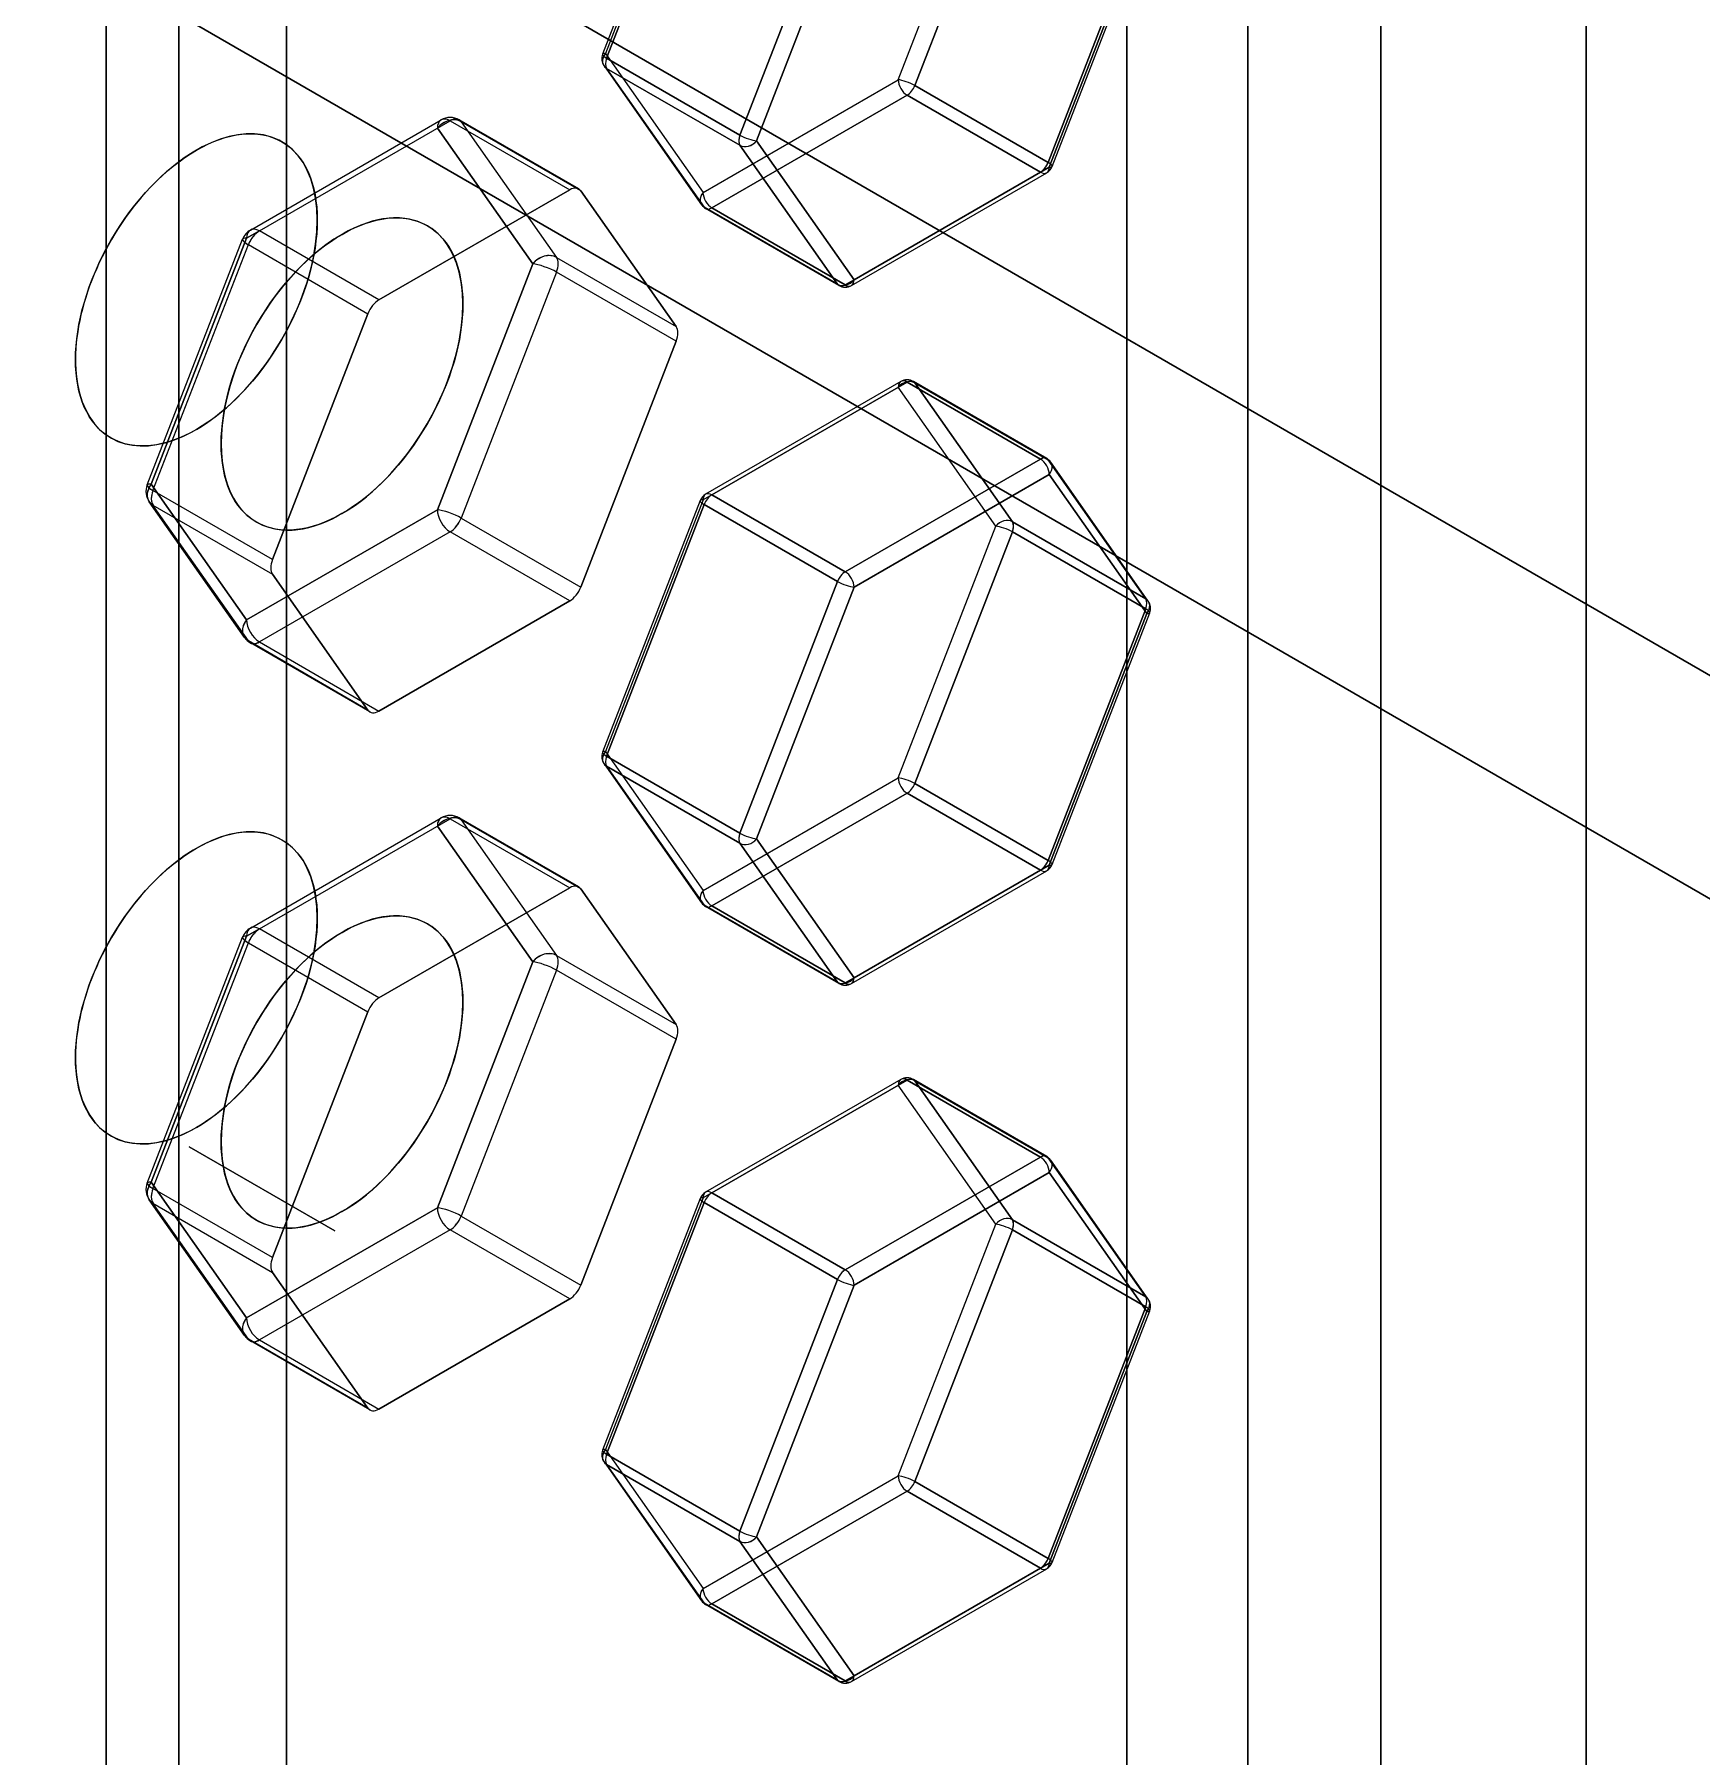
# Model space of a CAD drawing. Header units: inches. Extents: x 21 to 223, y -28 to 151.
# Drawn here: x 66.234 to 70.074, y 114.791 to 118.756 of the extents above; entities that cross this region are included whole.
import ezdxf

# ---------------------------------------------------------------- set-up
doc = ezdxf.new("R2010")
doc.units = ezdxf.units.IN
doc.header["$MEASUREMENT"] = 0

# ---------------------------------------------------------------- blocks, each defined once
blk = doc.blocks.new('A$C5CD4431F')
at = {"color": 0, "linetype": 'Continuous', "lineweight": 0, "extrusion": (1.38778e-16, 0.816497, 0.57735)}
for p, q in [((6.4865, 0.2732), (6.4865, 32.4188)), ((6.4865, 32.4188), (6.4865, 0.2732)), ((5.9018, 13.0511), (5.9018, 20.766)), ((5.9018, 20.766), (5.9018, 13.0511)), ((6.9597, 20.7339), (6.9597, 3.3753)), ((6.9597, 3.3753), (6.9597, 20.7339)), ((6.1802, 20.6053), (6.1802, 12.8936)), ((6.1802, 12.8936), (6.1802, 20.6053)), ((15.729, 11.1706), (1.8095, 19.207)), ((1.8095, 19.207), (15.729, 11.1706)), ((3.9656, 19.2303), (3.9656, 11.5153)), ((3.9656, 11.5153), (3.9656, 19.2303)), ((1.8095, 18.6926), (15.729, 10.6562)), ((15.729, 10.6562), (1.8095, 18.6926)), ((4.9189, 18.0789), (4.694, 17.4995)), ((4.9254, 18.0802), (4.7006, 17.5008)), ((4.9254, 18.0802), (4.7006, 17.5008)), ((4.7033, 17.4906), (4.9281, 18.07)), ((4.9281, 18.07), (4.7033, 17.4906)), ((5.375, 17.4406), (5.5998, 18.02)), ((5.375, 17.4406), (5.5998, 18.02)), ((5.638, 18.0066), (5.4132, 17.4272)), ((5.4132, 17.4272), (5.638, 18.0066)), ((5.0104, 17.3133), (5.2352, 17.8927)), ((5.2352, 17.8927), (5.0104, 17.3133)), ((5.0485, 17.2999), (5.2734, 17.8793)), ((5.2734, 17.8793), (5.0485, 17.2999)), ((5.9451, 17.8293), (5.7202, 17.2499)), ((5.7202, 17.2499), (5.9451, 17.8293)), ((5.9478, 17.8191), (5.723, 17.2397)), ((5.723, 17.2397), (5.9478, 17.8191)), ((5.7295, 17.241), (5.9543, 17.8204)), ((3.5508, 17.6873), (3.5508, 11.3723)), ((3.5508, 11.3723), (3.5508, 17.6873)), ((3.7179, 11.3723), (3.7179, 17.5908)), ((3.7179, 17.5908), (3.7179, 11.3723)), ((4.7006, 17.5008), (4.9254, 17.181)), ((4.7006, 17.5008), (4.9254, 17.181)), ((4.7033, 17.4906), (5.0104, 17.3133)), ((5.0104, 17.3133), (4.7033, 17.4906)), ((4.6973, 17.4724), (4.9222, 17.1525)), ((4.9281, 17.1471), (4.7033, 17.4669)), ((4.7033, 17.4669), (4.9281, 17.1471)), ((5.0104, 17.2897), (4.7033, 17.4669)), ((4.7033, 17.4669), (5.0104, 17.2897)), ((4.9254, 17.181), (5.375, 17.4406)), ((4.9254, 17.181), (5.375, 17.4406)), ((5.7202, 17.2499), (5.4132, 17.4272)), ((5.4132, 17.4272), (5.7202, 17.2499)), ((5.3955, 17.4051), (4.9458, 17.1455)), ((4.9458, 17.1455), (5.3955, 17.4051)), ((5.3955, 17.4051), (5.7025, 17.2279)), ((5.7025, 17.2279), (5.3955, 17.4051)), ((3.8827, 17.0946), (4.322, 17.3483)), ((3.9034, 17.0926), (4.3428, 17.3462)), ((3.9034, 17.0926), (4.3428, 17.3462)), ((4.533, 17.0167), (4.3134, 17.3292)), ((4.3134, 17.3292), (4.533, 17.0167)), ((4.3428, 17.3462), (4.6182, 17.1872)), ((4.3428, 17.3462), (4.6182, 17.1872)), ((4.639, 17.1892), (4.3635, 17.3483)), ((4.6437, 17.1849), (4.3682, 17.3439)), ((4.3682, 17.3439), (4.5879, 17.0314)), ((4.3682, 17.3439), (4.5879, 17.0314)), ((4.6437, 17.1849), (4.3682, 17.3439)), ((5.2352, 16.9698), (5.0104, 17.2897)), ((5.0104, 17.2897), (5.2352, 16.9698)), ((5.2734, 16.9801), (5.0485, 17.2999)), ((5.0485, 17.2999), (5.2734, 16.9801)), ((5.2674, 16.9668), (5.717, 17.2264)), ((5.723, 17.2397), (5.2734, 16.9801)), ((5.2734, 16.9801), (5.723, 17.2397)), ((4.1789, 16.9335), (4.6182, 17.1872)), ((4.6182, 17.1872), (4.1789, 16.9335)), ((4.6437, 17.1849), (4.8633, 16.8724)), ((4.8633, 16.8724), (4.6437, 17.1849)), ((4.9281, 17.1471), (5.2352, 16.9698)), ((5.2352, 16.9698), (4.9281, 17.1471)), ((5.2384, 16.9668), (4.9314, 17.1441)), ((5.2529, 16.9683), (4.9458, 17.1455)), ((4.9458, 17.1455), (5.2529, 16.9683)), ((3.9034, 17.0926), (3.874, 17.0756)), ((3.874, 17.0756), (3.9034, 17.0926)), ((4.1789, 16.9335), (3.9034, 17.0926)), ((4.1789, 16.9335), (3.9034, 17.0926)), ((3.645, 16.5075), (3.8647, 17.0737)), ((3.874, 17.0756), (3.6544, 16.5095)), ((3.6544, 16.5095), (3.874, 17.0756)), ((3.6583, 16.4948), (3.878, 17.0609)), ((3.6583, 16.4948), (3.878, 17.0609)), ((3.878, 17.0609), (4.1534, 16.9019)), ((3.878, 17.0609), (4.1534, 16.9019)), ((4.3134, 16.4506), (4.533, 17.0167)), ((4.533, 17.0167), (4.3134, 16.4506)), ((4.5879, 17.0314), (4.8633, 16.8724)), ((4.5879, 17.0314), (4.8633, 16.8724)), ((4.5879, 16.9975), (4.3682, 16.4313)), ((4.5879, 16.9975), (4.3682, 16.4313)), ((4.8633, 16.8385), (4.5879, 16.9975)), ((4.8633, 16.8385), (4.5879, 16.9975)), ((5.2734, 16.9801), (5.2529, 16.9683)), ((5.2529, 16.9683), (5.2734, 16.9801)), ((3.9338, 16.3357), (4.1534, 16.9019)), ((4.1534, 16.9019), (3.9338, 16.3357)), ((4.8633, 16.8385), (4.6437, 16.2723)), ((4.6437, 16.2723), (4.8633, 16.8385)), ((5.381, 16.7458), (4.9314, 16.4862)), ((4.9458, 16.4848), (5.3955, 16.7444)), ((5.3955, 16.7444), (4.9458, 16.4848)), ((5.7025, 16.5671), (5.3955, 16.7444)), ((5.3955, 16.7444), (5.7025, 16.5671)), ((5.717, 16.5685), (5.4099, 16.7458)), ((5.4132, 16.7428), (5.638, 16.423)), ((5.4132, 16.7428), (5.7202, 16.5655)), ((5.638, 16.423), (5.4132, 16.7428)), ((5.7202, 16.5655), (5.4132, 16.7428)), ((5.5998, 16.4127), (5.375, 16.7326)), ((5.5998, 16.4127), (5.375, 16.7326)), ((5.2529, 16.3075), (5.7025, 16.5671)), ((5.7025, 16.5671), (5.2529, 16.3075)), ((5.7202, 16.5655), (5.9451, 16.2457)), ((5.9451, 16.2457), (5.7202, 16.5655)), ((5.951, 16.2403), (5.7262, 16.5601)), ((3.6544, 16.5095), (3.874, 16.197)), ((3.874, 16.197), (3.6544, 16.5095)), ((5.2734, 16.2721), (5.723, 16.5316)), ((5.723, 16.5316), (5.2734, 16.2721)), ((5.723, 16.5316), (5.9478, 16.2118)), ((5.9478, 16.2118), (5.723, 16.5316)), ((3.8694, 16.1561), (3.6498, 16.4686)), ((3.9338, 16.3357), (3.6583, 16.4948)), ((3.9338, 16.3357), (3.6583, 16.4948)), ((3.878, 16.1483), (3.6583, 16.4608)), ((3.6583, 16.4608), (3.9338, 16.3018)), ((3.6583, 16.4608), (3.9338, 16.3018)), ((3.878, 16.1483), (3.6583, 16.4608)), ((4.9189, 16.4716), (4.694, 15.8922)), ((4.9254, 16.473), (4.7006, 15.8935)), ((4.9254, 16.473), (4.7006, 15.8935)), ((4.7033, 15.8833), (4.9281, 16.4627)), ((4.9281, 16.4627), (4.7033, 15.8833)), ((4.9458, 16.4848), (4.9254, 16.473)), ((4.9458, 16.4848), (4.9254, 16.473)), ((5.2352, 16.2855), (4.9281, 16.4627)), ((4.9281, 16.4627), (5.2352, 16.2855)), ((4.9458, 16.4848), (5.2529, 16.3075)), ((5.2529, 16.3075), (4.9458, 16.4848)), ((3.874, 16.197), (4.3134, 16.4506)), ((4.3134, 16.4506), (3.874, 16.197)), ((4.3682, 16.4313), (4.6437, 16.2723)), ((4.3682, 16.4313), (4.6437, 16.2723)), ((5.9451, 16.2457), (5.638, 16.423)), ((5.638, 16.423), (5.9451, 16.2457)), ((4.3428, 16.3997), (3.9034, 16.146)), ((4.3428, 16.3997), (3.9034, 16.146)), ((4.6182, 16.2407), (4.3428, 16.3997)), ((4.6182, 16.2407), (4.3428, 16.3997)), ((5.375, 15.8333), (5.5998, 16.4127)), ((5.375, 15.8333), (5.5998, 16.4127)), ((5.638, 16.3993), (5.4132, 15.8199)), ((5.4132, 15.8199), (5.638, 16.3993)), ((5.638, 16.3993), (5.9451, 16.222)), ((5.9451, 16.222), (5.638, 16.3993)), ((4.1534, 15.9893), (3.9338, 16.3018)), ((3.9338, 16.3018), (4.1534, 15.9893)), ((5.0104, 15.706), (5.2352, 16.2855)), ((5.2352, 16.2855), (5.0104, 15.706)), ((5.0485, 15.6926), (5.2734, 16.2721)), ((5.2734, 16.2721), (5.0485, 15.6926)), ((4.6182, 16.2407), (4.1789, 15.987)), ((4.1789, 15.987), (4.6182, 16.2407)), ((5.9451, 16.222), (5.7202, 15.6426)), ((5.7202, 15.6426), (5.9451, 16.222)), ((5.9478, 16.2118), (5.723, 15.6324)), ((5.723, 15.6324), (5.9478, 16.2118)), ((5.7295, 15.6337), (5.9543, 16.2132)), ((4.1534, 15.9893), (3.878, 16.1483)), ((4.1534, 15.9893), (3.878, 16.1483)), ((4.1581, 15.985), (3.8827, 16.144)), ((3.9034, 16.146), (4.1789, 15.987)), ((3.9034, 16.146), (4.1789, 15.987)), ((4.6973, 15.8651), (4.9222, 15.5452)), ((4.7006, 15.8935), (4.9254, 15.5737)), ((4.7006, 15.8935), (4.9254, 15.5737)), ((4.7033, 15.8833), (5.0104, 15.706)), ((5.0104, 15.706), (4.7033, 15.8833)), ((4.9281, 15.5398), (4.7033, 15.8597)), ((4.7033, 15.8597), (4.9281, 15.5398)), ((5.0104, 15.6824), (4.7033, 15.8597)), ((4.7033, 15.8597), (5.0104, 15.6824)), ((4.9254, 15.5737), (5.375, 15.8333)), ((4.9254, 15.5737), (5.375, 15.8333)), ((5.3955, 15.7978), (4.9458, 15.5383)), ((4.9458, 15.5383), (5.3955, 15.7978)), ((5.3955, 15.7978), (5.7025, 15.6206)), ((5.7025, 15.6206), (5.3955, 15.7978)), ((5.7202, 15.6426), (5.4132, 15.8199)), ((5.4132, 15.8199), (5.7202, 15.6426)), ((3.8827, 15.4873), (4.322, 15.741)), ((3.9034, 15.4853), (4.3428, 15.7389)), ((3.9034, 15.4853), (4.3428, 15.7389)), ((4.533, 15.4095), (4.3134, 15.722)), ((4.3134, 15.722), (4.533, 15.4095)), ((4.3428, 15.7389), (4.6182, 15.5799)), ((4.3428, 15.7389), (4.6182, 15.5799)), ((4.639, 15.582), (4.3635, 15.741)), ((4.6437, 15.5776), (4.3682, 15.7367)), ((4.6437, 15.5776), (4.3682, 15.7367)), ((4.3682, 15.7367), (4.5879, 15.4242)), ((4.3682, 15.7367), (4.5879, 15.4242)), ((5.2352, 15.3626), (5.0104, 15.6824)), ((5.0104, 15.6824), (5.2352, 15.3626)), ((5.2734, 15.3728), (5.0485, 15.6926)), ((5.0485, 15.6926), (5.2734, 15.3728)), ((5.723, 15.6324), (5.2734, 15.3728)), ((5.2734, 15.3728), (5.723, 15.6324)), ((5.2674, 15.3596), (5.717, 15.6191)), ((4.1789, 15.3263), (4.6182, 15.5799)), ((4.6182, 15.5799), (4.1789, 15.3263)), ((4.6437, 15.5776), (4.8633, 15.2651)), ((4.8633, 15.2651), (4.6437, 15.5776)), ((4.9281, 15.5398), (5.2352, 15.3626)), ((5.2352, 15.3626), (4.9281, 15.5398)), ((5.2384, 15.3596), (4.9314, 15.5368)), ((5.2529, 15.361), (4.9458, 15.5383)), ((4.9458, 15.5383), (5.2529, 15.361)), ((3.645, 14.9002), (3.8647, 15.4664)), ((3.874, 15.4683), (3.6544, 14.9022)), ((3.6544, 14.9022), (3.874, 15.4683)), ((3.9034, 15.4853), (3.874, 15.4683)), ((3.874, 15.4683), (3.9034, 15.4853)), ((4.1789, 15.3263), (3.9034, 15.4853)), ((4.1789, 15.3263), (3.9034, 15.4853)), ((3.6583, 14.8875), (3.878, 15.4536)), ((3.6583, 14.8875), (3.878, 15.4536)), ((3.878, 15.4536), (4.1534, 15.2946)), ((3.878, 15.4536), (4.1534, 15.2946)), ((4.3134, 14.8433), (4.533, 15.4095)), ((4.533, 15.4095), (4.3134, 14.8433)), ((4.5879, 15.3902), (4.3682, 14.8241)), ((4.5879, 15.3902), (4.3682, 14.8241)), ((4.5879, 15.4242), (4.8633, 15.2651)), ((4.5879, 15.4242), (4.8633, 15.2651)), ((4.8633, 15.2312), (4.5879, 15.3902)), ((4.8633, 15.2312), (4.5879, 15.3902)), ((5.2734, 15.3728), (5.2529, 15.361)), ((5.2529, 15.361), (5.2734, 15.3728)), ((3.9338, 14.7285), (4.1534, 15.2946)), ((4.1534, 15.2946), (3.9338, 14.7285)), ((4.8633, 15.2312), (4.6437, 14.665)), ((4.6437, 14.665), (4.8633, 15.2312)), ((5.381, 15.1385), (4.9314, 14.8789)), ((4.9458, 14.8775), (5.3955, 15.1371)), ((5.3955, 15.1371), (4.9458, 14.8775)), ((5.5998, 14.8054), (5.375, 15.1253)), ((5.5998, 14.8054), (5.375, 15.1253)), ((5.7025, 14.9598), (5.3955, 15.1371)), ((5.3955, 15.1371), (5.7025, 14.9598)), ((5.717, 14.9613), (5.4099, 15.1385)), ((5.4132, 15.1355), (5.7202, 14.9582)), ((5.638, 14.8157), (5.4132, 15.1355)), ((5.7202, 14.9582), (5.4132, 15.1355)), ((5.4132, 15.1355), (5.638, 14.8157)), ((3.7416, 14.9836), (4.0771, 14.7899)), ((4.0771, 14.7899), (3.7416, 14.9836)), ((5.2529, 14.7002), (5.7025, 14.9598)), ((5.7025, 14.9598), (5.2529, 14.7002)), ((5.7202, 14.9582), (5.9451, 14.6384)), ((5.9451, 14.6384), (5.7202, 14.9582)), ((5.951, 14.633), (5.7262, 14.9528)), ((5.2734, 14.6648), (5.723, 14.9244)), ((5.723, 14.9244), (5.2734, 14.6648)), ((5.723, 14.9244), (5.9478, 14.6045)), ((5.9478, 14.6045), (5.723, 14.9244)), ((3.874, 14.5897), (3.6544, 14.9022)), ((3.6544, 14.9022), (3.874, 14.5897)), ((3.9338, 14.7285), (3.6583, 14.8875)), ((3.9338, 14.7285), (3.6583, 14.8875)), ((4.9458, 14.8775), (4.9254, 14.8657)), ((4.9458, 14.8775), (4.9254, 14.8657)), ((4.9458, 14.8775), (5.2529, 14.7002)), ((5.2529, 14.7002), (4.9458, 14.8775)), ((3.8694, 14.5488), (3.6498, 14.8613)), ((3.6583, 14.8535), (3.9338, 14.6945)), ((3.878, 14.541), (3.6583, 14.8535)), ((3.6583, 14.8535), (3.9338, 14.6945)), ((3.878, 14.541), (3.6583, 14.8535)), ((3.874, 14.5897), (4.3134, 14.8433)), ((4.3134, 14.8433), (3.874, 14.5897)), ((4.9189, 14.8643), (4.694, 14.2849)), ((4.9254, 14.8657), (4.7006, 14.2863)), ((4.9254, 14.8657), (4.7006, 14.2863)), ((4.7033, 14.276), (4.9281, 14.8554)), ((4.9281, 14.8554), (4.7033, 14.276)), ((5.2352, 14.6782), (4.9281, 14.8554)), ((4.9281, 14.8554), (5.2352, 14.6782)), ((4.3428, 14.7924), (3.9034, 14.5388)), ((4.3428, 14.7924), (3.9034, 14.5388)), ((4.6182, 14.6334), (4.3428, 14.7924)), ((4.6182, 14.6334), (4.3428, 14.7924)), ((4.3682, 14.8241), (4.6437, 14.665)), ((4.3682, 14.8241), (4.6437, 14.665)), ((5.375, 14.226), (5.5998, 14.8054)), ((5.375, 14.226), (5.5998, 14.8054)), ((5.4132, 14.2126), (5.638, 14.792)), ((5.638, 14.792), (5.4132, 14.2126)), ((5.9451, 14.6384), (5.638, 14.8157)), ((5.638, 14.8157), (5.9451, 14.6384)), ((5.638, 14.792), (5.9451, 14.6148)), ((5.9451, 14.6148), (5.638, 14.792)), ((4.1534, 14.382), (3.9338, 14.6945)), ((3.9338, 14.6945), (4.1534, 14.382)), ((5.0104, 14.0988), (5.2352, 14.6782)), ((5.2352, 14.6782), (5.0104, 14.0988)), ((4.6182, 14.6334), (4.1789, 14.3797)), ((4.1789, 14.3797), (4.6182, 14.6334)), ((5.0485, 14.0854), (5.2734, 14.6648)), ((5.2734, 14.6648), (5.0485, 14.0854)), ((5.9451, 14.6148), (5.7202, 14.0354)), ((5.7202, 14.0354), (5.9451, 14.6148)), ((5.9478, 14.6045), (5.723, 14.0251)), ((5.723, 14.0251), (5.9478, 14.6045)), ((5.7295, 14.0265), (5.9543, 14.6059)), ((4.1534, 14.382), (3.878, 14.541)), ((4.1534, 14.382), (3.878, 14.541)), ((4.1581, 14.3777), (3.8827, 14.5367)), ((3.9034, 14.5388), (4.1789, 14.3797)), ((3.9034, 14.5388), (4.1789, 14.3797)), ((4.7006, 14.2863), (4.9254, 13.9664)), ((4.7006, 14.2863), (4.9254, 13.9664)), ((4.7033, 14.276), (5.0104, 14.0988)), ((5.0104, 14.0988), (4.7033, 14.276)), ((4.6973, 14.2578), (4.9222, 13.938)), ((4.9281, 13.9326), (4.7033, 14.2524)), ((4.7033, 14.2524), (4.9281, 13.9326)), ((5.0104, 14.0751), (4.7033, 14.2524)), ((4.7033, 14.2524), (5.0104, 14.0751)), ((4.9254, 13.9664), (5.375, 14.226)), ((4.9254, 13.9664), (5.375, 14.226)), ((5.7202, 14.0354), (5.4132, 14.2126)), ((5.4132, 14.2126), (5.7202, 14.0354)), ((5.3955, 14.1906), (4.9458, 13.931)), ((4.9458, 13.931), (5.3955, 14.1906)), ((5.3955, 14.1906), (5.7025, 14.0133)), ((5.7025, 14.0133), (5.3955, 14.1906)), ((5.2734, 13.7655), (5.0485, 14.0854)), ((5.0485, 14.0854), (5.2734, 13.7655)), ((5.2352, 13.7553), (5.0104, 14.0751)), ((5.0104, 14.0751), (5.2352, 13.7553)), ((5.2674, 13.7523), (5.717, 14.0119)), ((5.723, 14.0251), (5.2734, 13.7655)), ((5.2734, 13.7655), (5.723, 14.0251)), ((4.9281, 13.9326), (5.2352, 13.7553)), ((5.2352, 13.7553), (4.9281, 13.9326)), ((5.2384, 13.7523), (4.9314, 13.9295)), ((5.2529, 13.7537), (4.9458, 13.931)), ((4.9458, 13.931), (5.2529, 13.7537)), ((5.2734, 13.7655), (5.2529, 13.7537)), ((5.2529, 13.7537), (5.2734, 13.7655))]:
    blk.add_line(p, q, dxfattribs=at)
at = {"color": 0, "linetype": 'Continuous', "lineweight": 0}
for centre, radius, start, end in [((4.721, 17.489), 0.0289, 158.794, 215.1039), ((4.3428, 17.3123), 0.0416, 60, 120), ((5.7025, 17.2515), 0.0289, 300, 338.794), ((4.9458, 17.1692), 0.0289, 215.1039, 240), ((3.9034, 17.0586), 0.0416, 120, 158.794), ((5.2529, 16.9919), 0.0289, 240, 300), ((5.3955, 16.7207), 0.0289, 60, 120), ((5.7025, 16.5435), 0.0289, 35.1039, 60), ((3.6838, 16.4925), 0.0416, 158.794, 215.1039), ((4.9458, 16.4611), 0.0289, 120, 158.794), ((5.9273, 16.2236), 0.0289, 338.794, 35.1039), ((3.9034, 16.18), 0.0416, 215.1039, 240), ((4.721, 15.8817), 0.0289, 158.794, 215.1039), ((4.3428, 15.705), 0.0416, 60, 120), ((5.7025, 15.6442), 0.0289, 300, 338.794), ((4.9458, 15.5619), 0.0289, 215.1039, 240), ((3.9034, 15.4513), 0.0416, 120, 158.794), ((5.2529, 15.3846), 0.0289, 240, 300), ((5.3955, 15.1135), 0.0289, 60, 120), ((5.7025, 14.9362), 0.0289, 35.1039, 60), ((3.6838, 14.8852), 0.0416, 158.794, 215.1039), ((4.9458, 14.8539), 0.0289, 120, 158.794), ((5.9273, 14.6164), 0.0289, 338.794, 35.1039), ((3.9034, 14.5727), 0.0416, 215.1039, 240), ((4.721, 14.2744), 0.0289, 158.794, 215.1039), ((5.7025, 14.0369), 0.0289, 300, 338.794), ((4.9458, 13.9546), 0.0289, 215.1039, 240), ((5.2529, 13.7773), 0.0289, 240, 300)]:
    blk.add_arc(centre, radius, start, end, dxfattribs=at)
for centre, major_axis, ratio, start_param, end_param in [((4.721, 17.489), (0.027, -0.0105), 0.211325, 2.509678, 4.080475), ((4.721, 17.489), (-0.027, 0.0105), 0.211325, 5.651271, 7.222067), ((4.721, 17.489), (0.0237, 0.0166), 0.788675, 1.921676, 3.492472), ((4.721, 17.489), (-0.0237, -0.0166), 0.788675, 5.063268, 6.634065), ((4.721, 17.489), (0.0145, 0.0251), 0.57735, 1.832596, 2.879793), ((4.721, 17.489), (-0.0145, -0.0251), 0.57735, 4.974188, 6.021386), ((5.3955, 17.4288), (0.0145, -0.0251), 0.57735, 3.926991, 5.497787), ((5.3955, 17.4288), (-0.027, 0.0105), 0.211325, 4.080475, 5.651271), ((5.3955, 17.4288), (0.027, -0.0105), 0.211325, 0.938882, 2.509678), ((5.3955, 17.4288), (-0.0145, 0.0251), 0.57735, 0.785398, 2.356194), ((5.3955, 17.4288), (-0.0145, -0.0251), 0.57735, 0.785398, 1.832596), ((5.3955, 17.4288), (0.0145, 0.0251), 0.57735, 3.926991, 4.974188), ((4.3428, 17.3123), (0.0208, -0.036), 0.57735, 2.356194, 3.926991), ((4.3428, 17.3123), (0.0208, -0.036), 0.57735, 2.356194, 3.926991), ((4.3428, 17.3123), (-0.034, -0.0239), 0.788675, 3.492472, 5.063268), ((4.3428, 17.3123), (0.034, 0.0239), 0.788675, 0.350879, 1.921676), ((4.3428, 17.3123), (-0.0208, -0.036), 0.57735, 2.879793, 3.926991), ((4.3428, 17.3123), (0.0208, 0.036), 0.57735, 0.275499, 0.785398), ((4.3428, 17.3123), (0.0208, 0.036), 0.57735, 6.021386, 6.558685), ((3.7582, 16.9568), (0.1969, 0.341), 0.57735, 0.282367, 3.898676), ((3.7582, 16.9568), (0.1969, 0.341), 0.57735, 3.926991, 6.565553), ((5.0281, 17.3117), (0.0145, 0.0251), 0.57735, 1.832596, 2.879793), ((5.0281, 17.3117), (-0.0145, -0.0251), 0.57735, 4.974188, 5.797667), ((5.0281, 17.3117), (-0.0145, -0.0251), 0.57735, 5.797667, 6.021386), ((5.0281, 17.3117), (0.027, -0.0105), 0.211325, 4.080475, 5.651271), ((5.0281, 17.3117), (-0.027, 0.0105), 0.211325, 0.938882, 2.509678), ((5.0281, 17.3117), (-0.0237, -0.0166), 0.788675, 0.350879, 1.921676), ((5.0281, 17.3117), (0.0237, 0.0166), 0.788675, 3.492472, 5.063268), ((5.7025, 17.2515), (-0.0145, -0.0251), 0.57735, 0.785398, 1.832596), ((5.7025, 17.2515), (0.0145, 0.0251), 0.57735, 4.596382, 4.974188), ((5.7025, 17.2515), (-0.027, 0.0105), 0.211325, 2.509678, 4.080475), ((5.7025, 17.2515), (0.027, -0.0105), 0.211325, 5.651271, 7.222067), ((5.7025, 17.2515), (0.0145, 0.0251), 0.57735, 3.926991, 4.596382), ((5.7025, 17.2515), (-0.0145, 0.0251), 0.57735, 2.356194, 3.926991), ((5.7025, 17.2515), (-0.0145, 0.0251), 0.57735, 2.356194, 3.926991), ((4.0937, 16.7631), (0.1969, 0.341), 0.57735, 3.926991, 7.068583), ((4.6182, 17.1532), (0.0208, 0.036), 0.57735, 6.021386, 7.068583), ((4.6182, 17.1532), (0.0208, 0.036), 0.57735, 6.021386, 7.068583), ((4.9458, 17.1692), (-0.0237, -0.0166), 0.788675, 5.063268, 6.634065), ((4.9458, 17.1692), (0.0237, 0.0166), 0.788675, 1.921676, 3.492472), ((4.9458, 17.1692), (-0.0145, 0.0251), 0.57735, 0.785398, 2.356194), ((4.9458, 17.1692), (0.0145, -0.0251), 0.57735, 3.926991, 5.497787), ((4.9458, 17.1692), (-0.0145, -0.0251), 0.57735, 6.021386, 7.068583), ((4.9458, 17.1692), (0.0145, 0.0251), 0.57735, 2.879793, 3.926991), ((3.9034, 17.0586), (0.0208, -0.036), 0.57735, 2.356194, 3.926991), ((3.9034, 17.0586), (0.0208, -0.036), 0.57735, 2.356194, 3.926991), ((3.9034, 17.0586), (-0.0208, -0.036), 0.57735, 3.926991, 4.974188), ((3.9034, 17.0586), (0.0208, 0.036), 0.57735, 0.785398, 1.188886), ((4.0937, 16.7631), (0.1969, 0.341), 0.57735, 0.282367, 0.785398), ((4.0937, 16.7631), (-0.1969, -0.341), 0.57735, 0.785398, 3.42396), ((4.0937, 16.7631), (0.1969, 0.341), 0.57735, 0.785398, 3.926991), ((4.0937, 16.7631), (0.1969, 0.341), 0.57735, 0.785398, 3.898676), ((3.9034, 17.0586), (0.0388, -0.015), 0.211325, 2.509678, 4.080475), ((3.9034, 17.0586), (-0.0388, 0.015), 0.211325, 5.651271, 7.222067), ((3.9034, 17.0586), (0.0208, 0.036), 0.57735, 1.188886, 1.832596), ((4.5624, 16.9998), (0.034, 0.0239), 0.788675, 0.350879, 1.921676), ((4.5624, 16.9998), (-0.034, -0.0239), 0.788675, 3.492472, 5.063268), ((4.5624, 16.9998), (0.0388, -0.015), 0.211325, 0.938882, 2.509678), ((4.5624, 16.9998), (-0.0388, 0.015), 0.211325, 4.080475, 5.651271), ((4.5624, 16.9998), (0.0208, 0.036), 0.57735, 4.974188, 6.021386), ((4.5624, 16.9998), (-0.0208, -0.036), 0.57735, 1.832596, 2.879793), ((5.2529, 16.9919), (0.0237, 0.0166), 0.788675, 3.492472, 5.063268), ((5.2529, 16.9919), (-0.0237, -0.0166), 0.788675, 0.350879, 1.921676), ((5.2529, 16.9919), (-0.0145, 0.0251), 0.57735, 2.356194, 3.926991), ((5.2529, 16.9919), (-0.0145, 0.0251), 0.57735, 2.356194, 3.926991), ((4.1789, 16.8996), (0.0208, 0.036), 0.57735, 0.785398, 1.832596), ((4.1789, 16.8996), (0.0208, 0.036), 0.57735, 0.785398, 1.832596), ((5.2529, 16.9919), (-0.0145, -0.0251), 0.57735, 6.021386, 7.068583), ((5.2529, 16.9919), (-0.0145, -0.0251), 0.57735, 6.021386, 6.792456), ((5.2529, 16.9919), (-0.0145, -0.0251), 0.57735, 0.50927, 0.785398), ((4.8379, 16.8407), (-0.0208, -0.036), 0.57735, 1.832596, 2.879793), ((4.8379, 16.8407), (-0.0208, -0.036), 0.57735, 1.832596, 2.879793), ((5.3955, 16.7207), (0.0145, -0.0251), 0.57735, 2.356194, 3.926991), ((5.3955, 16.7207), (-0.0145, 0.0251), 0.57735, 5.497787, 7.068583), ((5.3955, 16.7207), (0.0237, 0.0166), 0.788675, 0.350879, 1.921676), ((5.3955, 16.7207), (-0.0237, -0.0166), 0.788675, 3.492472, 5.063268), ((5.3955, 16.7207), (0.0145, 0.0251), 0.57735, 6.021386, 7.068583), ((5.3955, 16.7207), (-0.0145, -0.0251), 0.57735, 2.879793, 3.926991), ((5.7025, 16.5435), (0.0145, 0.0251), 0.57735, 6.021386, 7.068583), ((5.7025, 16.5435), (0.0145, 0.0251), 0.57735, 0.407591, 0.785398), ((5.7025, 16.5435), (-0.0145, 0.0251), 0.57735, 3.926991, 5.497787), ((5.7025, 16.5435), (0.0145, -0.0251), 0.57735, 0.785398, 2.356194), ((5.7025, 16.5435), (0.0145, 0.0251), 0.57735, 6.021386, 6.690777), ((5.7025, 16.5435), (-0.0237, -0.0166), 0.788675, 1.921676, 3.492472), ((5.7025, 16.5435), (0.0237, 0.0166), 0.788675, 5.063268, 6.634065), ((3.6838, 16.4925), (0.0388, -0.015), 0.211325, 2.509678, 4.080475), ((3.6838, 16.4925), (-0.0388, 0.015), 0.211325, 5.651271, 7.222067), ((3.6838, 16.4925), (0.034, 0.0239), 0.788675, 1.921676, 3.492472), ((3.6838, 16.4925), (-0.034, -0.0239), 0.788675, 5.063268, 6.634065), ((3.6838, 16.4925), (-0.0208, -0.036), 0.57735, 4.974188, 6.021386), ((3.6838, 16.4925), (0.0208, 0.036), 0.57735, 2.165025, 2.879793), ((3.6838, 16.4925), (0.0208, 0.036), 0.57735, 1.832596, 2.165025), ((4.9458, 16.4611), (0.027, -0.0105), 0.211325, 2.509678, 4.080475), ((4.9458, 16.4611), (-0.027, 0.0105), 0.211325, 5.651271, 7.222067), ((4.9458, 16.4611), (-0.0145, 0.0251), 0.57735, 5.497787, 7.068583), ((4.9458, 16.4611), (0.0145, -0.0251), 0.57735, 2.356194, 3.926991), ((4.9458, 16.4611), (0.0145, 0.0251), 0.57735, 0.785398, 1.832596), ((4.9458, 16.4611), (-0.0145, -0.0251), 0.57735, 3.926991, 4.974188), ((4.3428, 16.4336), (-0.0208, 0.036), 0.57735, 0.785398, 2.356194), ((4.3428, 16.4336), (0.0388, -0.015), 0.211325, 0.938882, 2.509678), ((4.3428, 16.4336), (-0.0388, 0.015), 0.211325, 4.080475, 5.651271), ((4.3428, 16.4336), (0.0208, -0.036), 0.57735, 3.926991, 5.497787), ((4.3428, 16.4336), (0.0208, 0.036), 0.57735, 3.926991, 4.974188), ((4.3428, 16.4336), (-0.0208, -0.036), 0.57735, 1.322697, 1.832596), ((5.6203, 16.4009), (-0.0237, -0.0166), 0.788675, 3.492472, 5.063268), ((5.6203, 16.4009), (0.0237, 0.0166), 0.788675, 0.350879, 1.921676), ((5.6203, 16.4009), (-0.0145, -0.0251), 0.57735, 2.289353, 2.879793), ((5.6203, 16.4009), (0.0145, 0.0251), 0.57735, 4.974188, 6.021386), ((4.3428, 16.4336), (-0.0208, -0.036), 0.57735, 0.785398, 1.322697), ((5.6203, 16.4009), (0.027, -0.0105), 0.211325, 0.938882, 2.509678), ((5.6203, 16.4009), (-0.027, 0.0105), 0.211325, 4.080475, 5.651271), ((5.6203, 16.4009), (-0.0145, -0.0251), 0.57735, 1.832596, 2.289353), ((3.9592, 16.3335), (0.0208, 0.036), 0.57735, 1.832596, 2.879793), ((3.9592, 16.3335), (0.0208, 0.036), 0.57735, 1.832596, 2.879793), ((5.2529, 16.2839), (0.0145, 0.0251), 0.57735, 0.785398, 1.832596), ((5.2529, 16.2839), (-0.0145, -0.0251), 0.57735, 3.926991, 4.698061), ((5.2529, 16.2839), (0.0145, -0.0251), 0.57735, 0.785398, 2.356194), ((5.2529, 16.2839), (-0.0145, 0.0251), 0.57735, 3.926991, 5.497787), ((4.6182, 16.2746), (-0.0208, -0.036), 0.57735, 0.785398, 1.832596), ((4.6182, 16.2746), (-0.0208, -0.036), 0.57735, 0.785398, 1.832596), ((5.2529, 16.2839), (-0.0145, -0.0251), 0.57735, 4.698061, 4.974188), ((5.2529, 16.2839), (-0.027, 0.0105), 0.211325, 0.938882, 2.509678), ((5.2529, 16.2839), (0.027, -0.0105), 0.211325, 4.080475, 5.651271), ((5.9273, 16.2236), (-0.0145, -0.0251), 0.57735, 1.832596, 2.879793), ((5.9273, 16.2236), (0.0237, 0.0166), 0.788675, 5.063268, 6.634065), ((5.9273, 16.2236), (-0.0237, -0.0166), 0.788675, 1.921676, 3.492472), ((5.9273, 16.2236), (0.0145, 0.0251), 0.57735, 4.974188, 6.021386), ((5.9273, 16.2236), (0.027, -0.0105), 0.211325, 5.651271, 7.222067), ((5.9273, 16.2236), (-0.027, 0.0105), 0.211325, 2.509678, 4.080475), ((3.9034, 16.18), (-0.034, -0.0239), 0.788675, 5.063268, 6.634065), ((3.9034, 16.18), (0.034, 0.0239), 0.788675, 1.921676, 3.492472), ((3.9034, 16.18), (0.0208, -0.036), 0.57735, 3.926991, 5.497787), ((3.9034, 16.18), (-0.0208, 0.036), 0.57735, 0.785398, 2.356194), ((3.9034, 16.18), (-0.0208, -0.036), 0.57735, 6.021386, 6.424873), ((3.9034, 16.18), (0.0208, 0.036), 0.57735, 2.879793, 3.926991), ((3.9034, 16.18), (-0.0208, -0.036), 0.57735, 0.141688, 0.785398), ((4.1789, 16.021), (-0.0208, -0.036), 0.57735, 6.021386, 7.068583), ((4.1789, 16.021), (-0.0208, -0.036), 0.57735, 6.021386, 7.068583), ((4.721, 15.8817), (0.027, -0.0105), 0.211325, 2.509678, 4.080475), ((4.721, 15.8817), (-0.027, 0.0105), 0.211325, 5.651271, 7.222067), ((4.721, 15.8817), (0.0237, 0.0166), 0.788675, 1.921676, 3.492472), ((4.721, 15.8817), (-0.0237, -0.0166), 0.788675, 5.063268, 6.634065), ((4.721, 15.8817), (0.0145, 0.0251), 0.57735, 1.832596, 2.879793), ((4.721, 15.8817), (-0.0145, -0.0251), 0.57735, 4.974188, 6.021386), ((5.3955, 15.8215), (-0.027, 0.0105), 0.211325, 4.080475, 5.651271), ((5.3955, 15.8215), (0.0145, -0.0251), 0.57735, 3.926991, 5.497787), ((5.3955, 15.8215), (0.027, -0.0105), 0.211325, 0.938882, 2.509678), ((5.3955, 15.8215), (-0.0145, 0.0251), 0.57735, 0.785398, 2.356194), ((5.3955, 15.8215), (-0.0145, -0.0251), 0.57735, 0.785398, 1.832596), ((5.3955, 15.8215), (0.0145, 0.0251), 0.57735, 3.926991, 4.974188), ((4.3428, 15.705), (0.0208, -0.036), 0.57735, 2.356194, 3.926991), ((4.3428, 15.705), (-0.0208, 0.036), 0.57735, 5.497787, 7.068583), ((4.3428, 15.705), (-0.0208, -0.036), 0.57735, 2.879793, 3.926991), ((4.3428, 15.705), (0.0208, 0.036), 0.57735, 0.275499, 0.785398), ((4.3428, 15.705), (0.0208, 0.036), 0.57735, 6.021386, 6.558685), ((3.7582, 15.3495), (-0.1969, -0.341), 0.57735, 3.42396, 7.040269), ((3.7582, 15.3495), (0.1969, 0.341), 0.57735, 3.926991, 6.565553), ((4.3428, 15.705), (-0.034, -0.0239), 0.788675, 3.492472, 5.063268), ((4.3428, 15.705), (0.034, 0.0239), 0.788675, 0.350879, 1.921676), ((5.0281, 15.7044), (0.0145, 0.0251), 0.57735, 1.832596, 2.879793), ((5.0281, 15.7044), (-0.0145, -0.0251), 0.57735, 4.974188, 5.797667), ((5.0281, 15.7044), (0.027, -0.0105), 0.211325, 4.080475, 5.651271), ((5.0281, 15.7044), (-0.027, 0.0105), 0.211325, 0.938882, 2.509678), ((5.0281, 15.7044), (-0.0145, -0.0251), 0.57735, 5.797667, 6.021386), ((5.0281, 15.7044), (-0.0237, -0.0166), 0.788675, 0.350879, 1.921676), ((5.0281, 15.7044), (0.0237, 0.0166), 0.788675, 3.492472, 5.063268), ((5.7025, 15.6442), (-0.0145, -0.0251), 0.57735, 0.785398, 1.832596), ((5.7025, 15.6442), (0.0145, 0.0251), 0.57735, 3.926991, 4.596382), ((5.7025, 15.6442), (-0.0145, 0.0251), 0.57735, 2.356194, 3.926991), ((5.7025, 15.6442), (-0.0145, 0.0251), 0.57735, 2.356194, 3.926991), ((5.7025, 15.6442), (0.0145, 0.0251), 0.57735, 4.596382, 4.974188), ((5.7025, 15.6442), (-0.027, 0.0105), 0.211325, 2.509678, 4.080475), ((5.7025, 15.6442), (0.027, -0.0105), 0.211325, 5.651271, 7.222067), ((4.6182, 15.546), (0.0208, 0.036), 0.57735, 6.021386, 7.068583), ((4.6182, 15.546), (0.0208, 0.036), 0.57735, 6.021386, 7.068583), ((4.0937, 15.1558), (0.1969, 0.341), 0.57735, 3.926991, 7.068583), ((4.9458, 15.5619), (-0.0237, -0.0166), 0.788675, 5.063268, 6.634065), ((4.9458, 15.5619), (0.0237, 0.0166), 0.788675, 1.921676, 3.492472), ((4.9458, 15.5619), (-0.0145, 0.0251), 0.57735, 0.785398, 2.356194), ((4.9458, 15.5619), (0.0145, -0.0251), 0.57735, 3.926991, 5.497787), ((4.0937, 15.1558), (0.1969, 0.341), 0.57735, 0.282367, 0.785398), ((4.0937, 15.1558), (-0.1969, -0.341), 0.57735, 0.785398, 3.42396), ((4.9458, 15.5619), (-0.0145, -0.0251), 0.57735, 6.021386, 7.068583), ((4.9458, 15.5619), (0.0145, 0.0251), 0.57735, 2.879793, 3.926991), ((4.0937, 15.1558), (0.1969, 0.341), 0.57735, 0.785398, 3.926991), ((4.0937, 15.1558), (0.1969, 0.341), 0.57735, 0.785398, 3.898676), ((3.9034, 15.4513), (0.0388, -0.015), 0.211325, 2.509678, 4.080475), ((3.9034, 15.4513), (-0.0388, 0.015), 0.211325, 5.651271, 7.222067), ((3.9034, 15.4513), (0.0208, -0.036), 0.57735, 2.356194, 3.926991), ((3.9034, 15.4513), (0.0208, -0.036), 0.57735, 2.356194, 3.926991), ((3.9034, 15.4513), (-0.0208, -0.036), 0.57735, 3.926991, 4.974188), ((3.9034, 15.4513), (0.0208, 0.036), 0.57735, 1.188886, 1.832596), ((3.9034, 15.4513), (0.0208, 0.036), 0.57735, 0.785398, 1.188886), ((4.5624, 15.3925), (0.034, 0.0239), 0.788675, 0.350879, 1.921676), ((4.5624, 15.3925), (-0.034, -0.0239), 0.788675, 3.492472, 5.063268), ((4.5624, 15.3925), (-0.0388, 0.015), 0.211325, 4.080475, 5.651271), ((4.5624, 15.3925), (0.0388, -0.015), 0.211325, 0.938882, 2.509678), ((4.5624, 15.3925), (0.0208, 0.036), 0.57735, 4.974188, 6.021386), ((4.5624, 15.3925), (-0.0208, -0.036), 0.57735, 1.832596, 2.879793), ((5.2529, 15.3846), (0.0237, 0.0166), 0.788675, 3.492472, 5.063268), ((5.2529, 15.3846), (-0.0237, -0.0166), 0.788675, 0.350879, 1.921676), ((5.2529, 15.3846), (-0.0145, -0.0251), 0.57735, 6.021386, 7.068583), ((5.2529, 15.3846), (-0.0145, -0.0251), 0.57735, 6.021386, 6.792456), ((5.2529, 15.3846), (-0.0145, -0.0251), 0.57735, 0.50927, 0.785398), ((5.2529, 15.3846), (-0.0145, 0.0251), 0.57735, 2.356194, 3.926991), ((5.2529, 15.3846), (-0.0145, 0.0251), 0.57735, 2.356194, 3.926991), ((4.1789, 15.2923), (0.0208, 0.036), 0.57735, 0.785398, 1.832596), ((4.1789, 15.2923), (0.0208, 0.036), 0.57735, 0.785398, 1.832596), ((4.8379, 15.2335), (-0.0208, -0.036), 0.57735, 1.832596, 2.879793), ((4.8379, 15.2335), (-0.0208, -0.036), 0.57735, 1.832596, 2.879793), ((5.3955, 15.1135), (-0.0145, 0.0251), 0.57735, 5.497787, 7.068583), ((5.3955, 15.1135), (0.0145, -0.0251), 0.57735, 2.356194, 3.926991), ((5.3955, 15.1135), (-0.0237, -0.0166), 0.788675, 3.492472, 5.063268), ((5.3955, 15.1135), (0.0237, 0.0166), 0.788675, 0.350879, 1.921676), ((5.3955, 15.1135), (0.0145, 0.0251), 0.57735, 6.021386, 7.068583), ((5.3955, 15.1135), (-0.0145, -0.0251), 0.57735, 2.879793, 3.926991), ((5.7025, 14.9362), (0.0145, 0.0251), 0.57735, 6.021386, 7.068583), ((5.7025, 14.9362), (0.0145, 0.0251), 0.57735, 0.407591, 0.785398), ((5.7025, 14.9362), (-0.0145, 0.0251), 0.57735, 3.926991, 5.497787), ((5.7025, 14.9362), (0.0145, -0.0251), 0.57735, 0.785398, 2.356194), ((5.7025, 14.9362), (0.0145, 0.0251), 0.57735, 6.021386, 6.690777), ((5.7025, 14.9362), (-0.0237, -0.0166), 0.788675, 1.921676, 3.492472), ((5.7025, 14.9362), (0.0237, 0.0166), 0.788675, 5.063268, 6.634065), ((3.6838, 14.8852), (0.0388, -0.015), 0.211325, 2.509678, 4.080475), ((3.6838, 14.8852), (-0.0388, 0.015), 0.211325, 5.651271, 7.222067), ((3.6838, 14.8852), (-0.034, -0.0239), 0.788675, 5.063268, 6.634065), ((3.6838, 14.8852), (0.034, 0.0239), 0.788675, 1.921676, 3.492472), ((3.6838, 14.8852), (-0.0208, -0.036), 0.57735, 4.974188, 6.021386), ((3.6838, 14.8852), (0.0208, 0.036), 0.57735, 2.165025, 2.879793), ((3.6838, 14.8852), (0.0208, 0.036), 0.57735, 1.832596, 2.165025), ((4.9458, 14.8539), (-0.0145, 0.0251), 0.57735, 5.497787, 7.068583), ((4.9458, 14.8539), (0.0145, -0.0251), 0.57735, 2.356194, 3.926991), ((4.9458, 14.8539), (0.0145, 0.0251), 0.57735, 0.785398, 1.832596), ((4.9458, 14.8539), (-0.0145, -0.0251), 0.57735, 3.926991, 4.974188), ((4.3428, 14.8263), (0.0208, -0.036), 0.57735, 3.926991, 5.497787), ((4.3428, 14.8263), (-0.0388, 0.015), 0.211325, 4.080475, 5.651271), ((4.3428, 14.8263), (-0.0208, 0.036), 0.57735, 0.785398, 2.356194), ((4.3428, 14.8263), (0.0388, -0.015), 0.211325, 0.938882, 2.509678), ((4.9458, 14.8539), (0.027, -0.0105), 0.211325, 2.509678, 4.080475), ((4.9458, 14.8539), (-0.027, 0.0105), 0.211325, 5.651271, 7.222067), ((4.3428, 14.8263), (0.0208, 0.036), 0.57735, 3.926991, 4.974188), ((4.3428, 14.8263), (-0.0208, -0.036), 0.57735, 0.785398, 1.322697), ((4.3428, 14.8263), (-0.0208, -0.036), 0.57735, 1.322697, 1.832596), ((5.6203, 14.7936), (-0.0237, -0.0166), 0.788675, 3.492472, 5.063268), ((5.6203, 14.7936), (0.0237, 0.0166), 0.788675, 0.350879, 1.921676), ((5.6203, 14.7936), (-0.027, 0.0105), 0.211325, 4.080475, 5.651271), ((5.6203, 14.7936), (0.027, -0.0105), 0.211325, 0.938882, 2.509678), ((5.6203, 14.7936), (-0.0145, -0.0251), 0.57735, 2.289353, 2.879793), ((5.6203, 14.7936), (0.0145, 0.0251), 0.57735, 4.974188, 6.021386), ((5.6203, 14.7936), (-0.0145, -0.0251), 0.57735, 1.832596, 2.289353), ((3.9592, 14.7262), (0.0208, 0.036), 0.57735, 1.832596, 2.879793), ((3.9592, 14.7262), (0.0208, 0.036), 0.57735, 1.832596, 2.879793), ((5.2529, 14.6766), (0.0145, 0.0251), 0.57735, 0.785398, 1.832596), ((5.2529, 14.6766), (-0.0145, -0.0251), 0.57735, 4.698061, 4.974188), ((5.2529, 14.6766), (-0.027, 0.0105), 0.211325, 0.938882, 2.509678), ((5.2529, 14.6766), (0.027, -0.0105), 0.211325, 4.080475, 5.651271), ((5.2529, 14.6766), (-0.0145, -0.0251), 0.57735, 3.926991, 4.698061), ((5.2529, 14.6766), (0.0145, -0.0251), 0.57735, 0.785398, 2.356194), ((5.2529, 14.6766), (-0.0145, 0.0251), 0.57735, 3.926991, 5.497787), ((4.6182, 14.6673), (-0.0208, -0.036), 0.57735, 0.785398, 1.832596), ((4.6182, 14.6673), (-0.0208, -0.036), 0.57735, 0.785398, 1.832596), ((5.9273, 14.6164), (0.0237, 0.0166), 0.788675, 5.063268, 6.634065), ((5.9273, 14.6164), (-0.0145, -0.0251), 0.57735, 1.832596, 2.879793), ((5.9273, 14.6164), (-0.0237, -0.0166), 0.788675, 1.921676, 3.492472), ((5.9273, 14.6164), (0.0145, 0.0251), 0.57735, 4.974188, 6.021386), ((5.9273, 14.6164), (0.027, -0.0105), 0.211325, 5.651271, 7.222067), ((5.9273, 14.6164), (-0.027, 0.0105), 0.211325, 2.509678, 4.080475), ((3.9034, 14.5727), (0.034, 0.0239), 0.788675, 1.921676, 3.492472), ((3.9034, 14.5727), (-0.034, -0.0239), 0.788675, 5.063268, 6.634065), ((3.9034, 14.5727), (-0.0208, 0.036), 0.57735, 0.785398, 2.356194), ((3.9034, 14.5727), (0.0208, -0.036), 0.57735, 3.926991, 5.497787), ((3.9034, 14.5727), (0.0208, 0.036), 0.57735, 2.879793, 3.926991), ((3.9034, 14.5727), (-0.0208, -0.036), 0.57735, 6.021386, 6.424873), ((3.9034, 14.5727), (-0.0208, -0.036), 0.57735, 0.141688, 0.785398), ((4.1789, 14.4137), (-0.0208, -0.036), 0.57735, 6.021386, 7.068583), ((4.1789, 14.4137), (-0.0208, -0.036), 0.57735, 6.021386, 7.068583), ((4.721, 14.2744), (0.027, -0.0105), 0.211325, 2.509678, 4.080475), ((4.721, 14.2744), (0.0237, 0.0166), 0.788675, 1.921676, 3.492472), ((4.721, 14.2744), (-0.0237, -0.0166), 0.788675, 5.063268, 6.634065), ((4.721, 14.2744), (-0.027, 0.0105), 0.211325, 5.651271, 7.222067), ((4.721, 14.2744), (0.0145, 0.0251), 0.57735, 1.832596, 2.879793), ((4.721, 14.2744), (-0.0145, -0.0251), 0.57735, 4.974188, 6.021386), ((5.3955, 14.2142), (0.0145, -0.0251), 0.57735, 3.926991, 5.497787), ((5.3955, 14.2142), (0.027, -0.0105), 0.211325, 0.938882, 2.509678), ((5.3955, 14.2142), (-0.0145, 0.0251), 0.57735, 0.785398, 2.356194), ((5.3955, 14.2142), (-0.027, 0.0105), 0.211325, 4.080475, 5.651271), ((5.3955, 14.2142), (-0.0145, -0.0251), 0.57735, 0.785398, 1.832596), ((5.3955, 14.2142), (0.0145, 0.0251), 0.57735, 3.926991, 4.974188), ((5.0281, 14.0972), (0.0145, 0.0251), 0.57735, 1.832596, 2.879793), ((5.0281, 14.0972), (-0.0145, -0.0251), 0.57735, 4.974188, 5.797667), ((5.0281, 14.0972), (-0.0145, -0.0251), 0.57735, 5.797667, 6.021386), ((5.0281, 14.0972), (0.027, -0.0105), 0.211325, 4.080475, 5.651271), ((5.0281, 14.0972), (-0.027, 0.0105), 0.211325, 0.938882, 2.509678), ((5.0281, 14.0972), (-0.0237, -0.0166), 0.788675, 0.350879, 1.921676), ((5.0281, 14.0972), (0.0237, 0.0166), 0.788675, 3.492472, 5.063268), ((5.7025, 14.0369), (-0.0145, -0.0251), 0.57735, 0.785398, 1.832596), ((5.7025, 14.0369), (0.0145, 0.0251), 0.57735, 3.926991, 4.596382), ((5.7025, 14.0369), (-0.0145, 0.0251), 0.57735, 2.356194, 3.926991), ((5.7025, 14.0369), (-0.0145, 0.0251), 0.57735, 2.356194, 3.926991), ((5.7025, 14.0369), (0.0145, 0.0251), 0.57735, 4.596382, 4.974188), ((5.7025, 14.0369), (-0.027, 0.0105), 0.211325, 2.509678, 4.080475), ((5.7025, 14.0369), (0.027, -0.0105), 0.211325, 5.651271, 7.222067), ((4.9458, 13.9546), (-0.0237, -0.0166), 0.788675, 5.063268, 6.634065), ((4.9458, 13.9546), (0.0237, 0.0166), 0.788675, 1.921676, 3.492472), ((4.9458, 13.9546), (-0.0145, 0.0251), 0.57735, 0.785398, 2.356194), ((4.9458, 13.9546), (0.0145, -0.0251), 0.57735, 3.926991, 5.497787), ((4.9458, 13.9546), (-0.0145, -0.0251), 0.57735, 6.021386, 7.068583), ((4.9458, 13.9546), (0.0145, 0.0251), 0.57735, 2.879793, 3.926991), ((5.2529, 13.7773), (0.0237, 0.0166), 0.788675, 3.492472, 5.063268), ((5.2529, 13.7773), (-0.0237, -0.0166), 0.788675, 0.350879, 1.921676), ((5.2529, 13.7773), (-0.0145, 0.0251), 0.57735, 2.356194, 3.926991), ((5.2529, 13.7773), (-0.0145, 0.0251), 0.57735, 2.356194, 3.926991), ((5.2529, 13.7773), (-0.0145, -0.0251), 0.57735, 6.021386, 7.068583), ((5.2529, 13.7773), (-0.0145, -0.0251), 0.57735, 6.021386, 6.792456), ((5.2529, 13.7773), (-0.0145, -0.0251), 0.57735, 0.50927, 0.785398)]:
    blk.add_ellipse(centre, major_axis=major_axis, ratio=ratio, start_param=start_param, end_param=end_param, dxfattribs=at)
for centre, major_axis in [((3.7582, 16.9568), (-0.1969, -0.341)), ((3.7582, 16.9568), (0.1969, 0.341)), ((4.0937, 16.7631), (0.1969, 0.341)), ((3.7582, 15.3495), (-0.1969, -0.341)), ((3.7582, 15.3495), (0.1969, 0.341)), ((4.0937, 15.1558), (0.1969, 0.341))]:
    blk.add_ellipse(centre, major_axis=major_axis, ratio=0.57735, dxfattribs=at)

msp = doc.modelspace()

# ---------------------------------------------------------------- block references
msp.add_blockref('A$C5CD4431F', (62.8484, 101.2115))

doc.saveas('drawing.dxf')
